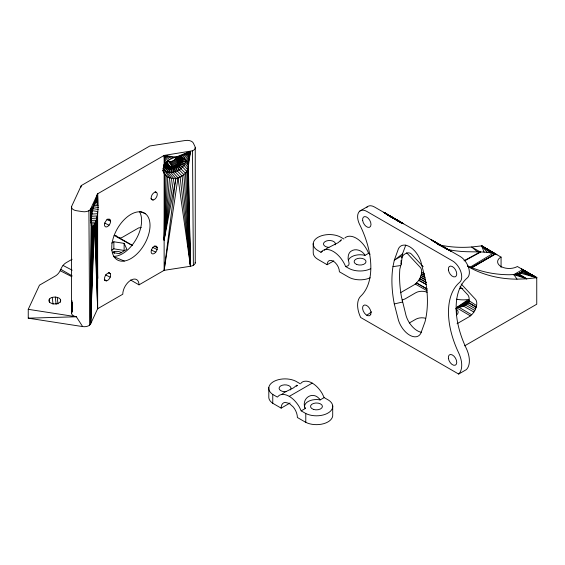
<?xml version="1.0" encoding="UTF-8"?>
<svg xmlns="http://www.w3.org/2000/svg" width="565" height="565" viewBox="0 0 565 565"><rect width="100%" height="100%" fill="white"/><g stroke="black" fill="none" stroke-linecap="round" stroke-linejoin="round"><path stroke-width="0.85" d="M72.115 259.25L66.091 262.732A8.659 5 -60 0 0 60.787 269.328L60.173 270.692A8.659 5 -60 0 1 55.483 275.925L39.458 285.177L28.25 309.33L28.25 318.173L82.631 326.584A6.497 3.75 0 0 0 89.637 325.108L90.591 323.929L91.198 223.676L90.591 209.008L97.646 193.802L164.133 155.417L192.51 150.791A6.497 3.75 0 0 0 195.059 146.752L193.378 143.129A6.497 3.75 0 0 0 185.419 140.48L149.859 145.975L81.289 185.567L71.762 206.098A6.497 3.75 0 0 0 76.36 210.689L82.631 211.656A6.497 3.75 0 0 0 90.591 209.008L93.359 207.207L97.646 193.802C98.07 204.834 99.419 217.864 92.83 227.511L91.933 227.066L91.353 225.138L90.591 209.008L93.924 205.512L97.646 193.802L97.646 204.092M97.646 211.811L97.646 308.73L90.591 323.929L91.353 225.138M91.113 225.145L94.51 225.308L90.591 323.929L91.601 226.275M401.03 260.557L401.221 264.032L399.829 269.081A108.268 62.51 60 0 0 401.44 296.823L406.115 315.856A17.324 10.001 60 0 0 421.285 332.269M177.396 157.141C182.057 162.445 173.603 169.549 168.61 165.524L163.405 170.023L166.746 171.873L170.842 172.502L175.821 178.363L164.133 240.054L164.952 174.74C155.947 160.283 186.394 148.277 188.371 165.813L190.462 266.27L164.133 270.338L139.004 284.852L130.635 280.021M91.382 226.205L93.924 226.403L90.591 323.929L91.933 227.066M91.671 226.953L93.359 227.144L90.591 323.929L92.349 227.483M90.591 323.929L92.83 227.511M82.631 326.584L76.36 316.774A6.497 3.75 0 0 1 71.762 312.177L72.045 300.799M91.149 221.946L91.933 213.429L93.359 207.207M72.052 305.164L71.762 312.177L72.03 302.494M72.038 305.142L71.762 312.177L72.045 302.529M71.762 312.177L72.038 303.426M164.952 174.74L167.756 177.128L164.133 240.054L171.527 178.385L166.746 171.873L171.054 166.59L168.73 172.346L173.646 178.54L164.133 240.054L166.209 176.061L162.96 170.171M94.51 204.092L97.646 193.802L97.088 202.327L97.42 203.118M401.221 264.032L402.647 253.466L405.783 245.076M164.133 240.054L169.549 177.911L164.952 171.089L169.323 166.011L166.795 161.456M401.207 263.926L401.305 262.838M167.078 161.18L168.808 161.76L172.021 166.661L170.842 172.502C177.827 172.445 185.278 167.155 185.567 159.775L178.681 159.994L177.248 157.331M164.133 165.7L164.133 155.417L175.821 157.148L190.462 151.342L188.18 167.685L190.462 266.27A6.497 3.75 0 0 0 195.25 262.315M406.652 252.774L420.282 267.386A10.827 6.25 -60 0 1 421.652 272.196C421.208 277.281 418.34 282.182 414.011 284.915L400.43 292.755M95.4 202.192L97.088 202.327L96.672 201.917L97.646 193.802L95.097 202.99M164.133 173.427L164.133 270.338L175.821 178.363C181.45 177.452 186.874 173.42 188.18 167.685L184.812 163.518L178.681 161.682L176.181 157.713L176.442 156.851M164.133 270.338L178.003 177.862L173.017 172.325L173.017 166.576L169.775 161.83L168.808 161.76M81.289 185.567L80.922 187.276M173.017 172.325L174.02 166.35L170.778 161.745L169.775 161.83M95.662 202.249L96.191 201.889L97.646 193.802M392.972 266.652L394.292 260.211L398.459 248.713A17.324 10.001 60 0 1 409.66 246.757A17.324 10.001 60 0 1 420.861 261.644L425.035 277.959L426.356 285.925A108.268 62.51 60 0 1 425.035 321.711L420.861 333.209A17.324 10.001 60 0 1 409.66 335.158A17.324 10.001 60 0 1 398.459 320.277L394.292 303.956A108.268 62.51 60 0 1 392.972 266.652L400.592 265.529M461.174 283.962L475.398 299.21A10.827 6.25 -60 0 1 476.585 305.594C475.666 310.065 473.046 314.302 469.134 316.739L457.064 323.71M170.842 172.502L173.017 166.576M186.69 160.771L190.462 151.342L178.003 156.971M401.553 257.887L403.537 254.935A10.827 6.25 -60 0 1 411.341 254.017L423.192 266.722M168.038 160.057C166.929 161.724 166.993 164.196 168.61 165.524L162.868 168.349M170.778 161.745L174.472 160.036L176.181 157.713M168.73 172.346L172.021 166.661M340.285 241.086L341.232 239.906M166.746 171.873L170.143 166.371L164.952 171.089M185.433 159.45L190.462 151.342L180.115 157.119M183.886 158.384L190.462 151.342L188.18 163.998L185.567 159.775L178.773 160.827L176.831 157.515M324.508 250.196L324.995 249.695M300.933 383.261L302.169 382.117A20.135 11.625 60 0 1 322.311 393.749L324.162 397.598L327.149 399.328A16.279 9.4 0 0 1 328.752 412.584A16.279 9.4 0 0 1 305.785 413.509L301.194 410.861L299.344 407.005A20.135 11.625 60 0 0 279.202 395.38L277.351 397.096L272.761 394.448A16.279 9.4 0 0 1 274.364 381.184A16.279 9.4 0 0 1 297.331 382.11L300.319 383.833M178.731 156.788L177.424 157.91L174.988 156.844M325.963 248.875L338.16 242.682L341.246 239.899M281.963 394.285L284.492 392.322L293.468 387.894L296.879 385.175L296.3 386.156L297.642 385.379M402.577 253.798L394.292 260.211L402.167 255.67M182.1 157.6L190.462 151.342L187.615 162.303L186.499 160.135M366.791 315.27L371.636 311.831M163.405 170.023L169.323 166.011M163.624 167.756L168.038 164.916L166.894 162.55M179.578 156.851L177.424 157.91L178.003 158.518L180.941 156.625M438.341 244.673A270.677 156.272 -60 0 0 471.627 246.997L481.627 245.874L501.07 257.103L499.538 258.085A11.582 6.688 0 0 0 501.572 266.828A11.582 6.688 0 0 0 516.855 266.8L517.307 266.475L536.75 277.697L536.75 304.217L464.663 345.837M471.655 314.79L459.02 307.311L469.494 300.806M459.02 307.311L469.317 301.089M469.974 267.294L493.076 253.388L481.627 245.874L484.106 252.195M469.536 299.987L456.464 307.72L470.412 315.877M471.288 268.071L495.286 253.996L481.627 245.874L487.369 252.491M467.884 303.313L463.328 305.969L473.894 312.071M517.992 274.103L522.547 271.447L536.75 277.697L526.75 278.82L516.996 279.159A270.677 156.272 -60 0 1 467.481 266.249M111.609 243.077L113.869 241.778L124.13 243.367L126.878 249.292L119.37 253.629L112.527 252.569M111.609 250.154L113.869 248.847L124.13 250.436L124.13 243.367M94.51 225.308L97.646 308.73L122.775 294.224A11.477 6.625 -60 0 1 130.889 280.162A11.477 6.625 -60 0 1 139.004 284.852M359.785 211.098L367.441 206.677M343.88 239.009L340.935 237.307A16.244 9.379 0 0 0 317.968 237.307A16.244 9.379 0 0 0 317.968 250.57L320.913 252.265L322.347 251.439M313.222 243.621L313.222 252.456A16.244 9.379 0 0 0 317.968 259.406L327.156 264.717L333.823 260.861M320.913 252.265A20.573 11.879 60 0 1 345.646 266.553C352.108 265.515 347.291 260.861 348.181 257.011C348.238 254.872 349.099 252.682 350.837 251.354C355.498 247.809 362.433 250.521 365.018 255.366L368.613 253.29L370.089 254.137M471.824 267.542L495.286 253.996L471.62 267.386M409.3 322.989L415.791 319.246A8.659 5 0 0 1 425.572 318.25M289.273 396.376L312.24 383.112M268.806 387.625L268.806 396.461A16.279 9.4 0 0 0 272.761 403.283L281.158 408.135L290.05 403M461.443 306.689L468.314 302.72M517.964 274.089L522.547 271.447L517.243 274.498M516.241 275.077L518.508 273.764L526.75 278.82L513.896 274.597L516.996 279.159M463.646 305.82L466.704 304.062L465.186 304.952L474.826 310.517M521.693 272.316L517.872 274.519L521.693 272.316L536.75 277.697L521.439 268.862M301.194 410.861L305.213 408.544C300.651 398.028 313.596 390.041 320.143 399.921L324.162 397.598M458.66 374.058A21.654 12.501 60 0 0 458.611 352.73A70.378 40.631 60 0 1 459.663 282.323A12.995 7.5 60 0 0 460.835 271.744A12.995 7.5 60 0 0 452.537 260.903L366.791 211.395A12.995 7.5 60 0 0 358.493 212.659A12.995 7.5 60 0 0 359.665 224.588A70.378 40.631 60 0 1 360.717 296.215A21.654 12.501 60 0 0 360.668 317.481L458.66 374.058L466.316 369.637A21.654 12.501 60 0 0 466.266 348.308A70.378 40.631 60 0 1 467.319 277.902A12.995 7.5 60 0 0 468.491 267.33A12.995 7.5 60 0 0 460.193 256.482L374.447 206.981A12.995 7.5 60 0 0 366.523 207.645M461.181 306.781L468.004 302.854M468.265 302.897L466.732 303.772L475.603 308.886M518.041 274.421C519.581 273.566 524.701 271.56 521.954 269.201L536.75 277.697L520.337 273.107L514.821 274.512L509.34 274.745A270.677 156.272 -60 0 1 467.417 265.79M513.324 274.88L522.448 269.675L536.75 277.697L522.809 270.55M516.212 275.07L518.508 273.764M464.642 260.818L480.766 251.976M464.02 260.762L480.208 251.948L471.627 246.997L477.482 251.835M112.407 252.343L114.102 251.658A5.954 3.439 0 0 1 121.496 252.802M163.624 166.061L167.614 164.217L163.751 164.916M182.417 157.374L178.427 159.217L184.607 158.101M178.003 158.518L181.782 157.268M163.497 166.421L168.038 164.916M164.005 164.457L167.353 163.44L165.637 163.49M178.681 159.994L184.543 158.214M402.019 300.114L405.07 298.913L415.791 292.727A8.659 5 0 0 1 425.572 291.731L427.119 292.267M394.292 303.956L402.584 302.007M457.523 307.635C462.212 306.873 468.668 304.62 469.134 299.062A10.827 6.25 -60 0 0 467.742 294.789L460.044 286.533M165.566 162.868L167.268 162.607L165.616 162.402M141.264 227.504L138.651 227.907L122.633 237.159A8.659 5 -60 0 1 119.568 237.978M459.458 288.609L462.827 288.44M175.821 178.363L171.527 178.385L167.756 177.128M91.608 214.064L97.42 213.725L97.646 278.439L95.097 223.888L90.845 223.811M91.233 216.282L97.088 215.964L97.646 278.439L95.662 222.186L90.577 222.229M91.622 218.387L96.672 218.168L97.646 278.439L96.191 220.265L90.273 220.428M104.546 280.028L106.503 280.84A4.329 2.5 -60 0 0 109.9 277.832A4.329 2.5 -60 0 0 110.203 273.615L108.424 272.457M28.25 318.173L76.36 316.774L28.25 309.33M178.681 161.682L185.377 161.647L188.371 165.813M96.191 201.889L96.672 201.917M92.83 209.135L90.591 209.008L91.198 219.99M55.292 297.063L57.284 297.374A5.954 3.439 0 0 1 58.732 303.059A5.954 3.439 0 0 1 49.12 301.569A5.954 3.439 0 0 1 55.292 297.063L56.126 304.38M448.914 250.316L451.004 251.178L431.102 239.687M178.773 160.827L185.377 161.647M175.757 158.546L178.427 162.543L184.812 163.518M93.677 203.654L97.717 204.283M93.19 205.017L98.183 205.801M93.296 206.755L98.338 207.546M92.356 208.57L98.183 209.481M92.06 210.653L97.717 211.529M173.646 157.642L164.133 155.417L164.952 164.133M304.556 406.419A11.907 6.879 0 0 1 319.55 399.78L320.143 399.921M175.185 159.33L178.003 163.377L183.886 165.34L187.615 169.557L190.462 266.27L178.003 177.862M496.939 254.716C488.315 251.291 478.64 252.061 469.529 251.757A270.677 156.272 -60 0 1 446.802 249.271M171.527 158.447L164.133 155.417L166.209 162.423M113.657 256.616L124.342 261.044M140.487 211.635L145.551 213.824A27.071 15.629 -60 0 1 134.209 256.341A27.071 15.629 -60 0 1 112.901 239.32A27.071 15.629 -60 0 1 145.551 213.824M516.354 274.286L526.75 278.82L518.169 273.87M105.443 274.865L110.203 277.147M152.388 247.237L157.098 249.511M104.631 223.041L109.087 225.202M151.3 249.984L155.756 252.145M402.993 223.472L383.635 212.285L403.537 223.775M106.764 219.333L110.613 221.254A4.329 2.5 -60 0 1 106.178 226.975A4.329 2.5 -60 0 1 105.726 221.24A4.329 2.5 -60 0 1 110.571 220.668L110.613 221.254M424.605 275.367L421.469 273.771L424.322 275.416M107.527 219.114L110.571 220.668M154.196 246.058L157.239 247.611M178.427 162.543L183.886 165.34M424.824 277.33L421.073 275.409L424.824 277.577M60.173 270.692L71.797 276.673M63.026 265.444L72.186 270.19M425.636 279.76L420.48 277.062L425.636 280.042M426.363 282.246L419.703 278.693L426.363 282.535M108.713 272.803L110.203 273.615M150.947 198.795L153.179 200.003M104.278 279.626L106.503 280.84M426.307 284.357L418.771 280.247L426.307 284.591M436.992 243.586L439.302 244.857M440.834 245.711L449.288 250.394M174.472 160.036L177.424 164.161L182.636 167.049L186.69 171.379L190.462 266.27L180.115 177.057L175.199 171.824L174.02 166.35M132.443 245.613L114.116 235.428A8.659 5 -60 0 1 116.715 236.029M436.505 243.218L434.986 242.371L435.46 242.731M438.03 244.066L449.436 250.429M155.093 191.627L156.569 192.446M427.062 288.899L416.532 282.966L427.062 289.026M522.272 269.477L536.75 277.697M415.289 284.054L427.105 290.77M436.936 243.579L441.378 246.107M442.854 246.954L444.337 247.802M445.82 248.642L447.296 249.49M432.26 240.407L451.004 251.178L431.815 240.118M467.94 302.466L476.196 307.233L468.18 302.077M345.646 266.553L348.591 268.248A16.244 9.379 0 0 0 370.746 268.686M117.329 236.686L131.723 244.998M60.787 269.328L72.151 275.889M332.707 405.769L332.707 414.604A16.279 9.4 0 0 1 323.731 423.672A16.279 9.4 0 0 1 305.785 422.352L297.388 417.507A11.477 6.625 60 0 0 293.327 407.047L289.273 403.445L285.212 402.358A11.477 6.625 60 0 0 281.158 408.135M496.451 254.462L481.627 245.874L490.392 252.887M387.519 214.961L391.333 217.172M392.859 218.062L397.435 220.71M421.652 272.196L424.442 273.813M383.635 212.285L402.57 223.267M386.559 214.128L401.821 222.984M384.793 213.005L401.962 223.02L384.228 212.638M386.1 213.909L401.567 222.921L386.545 214.128M495.766 254.165L481.627 245.874L495.901 254.215M401.305 222.921L393.989 218.627L395.415 219.481M396.877 220.343L401.249 222.921M389.928 216.43L391.411 217.32M468.865 300.594L476.585 305.594M455.595 308.638L457.325 310.065A8.659 5 0 0 1 456.569 315.044M432.451 240.535L434.485 241.982M384.956 213.111L386.672 214.326M169.549 159.535L164.133 155.417L167.756 160.877M178.003 163.377L182.636 167.049M173.653 160.651L176.718 164.867L185.433 173.088L190.462 266.27L182.1 175.969L177.311 171.018L174.988 165.983L171.774 161.519M172.742 161.152L179.296 169.931L183.886 174.634L190.462 266.27M177.424 164.161L181.082 168.596M92.349 211.232L90.591 209.008L91.353 217.878M305.213 408.544L304.966 407.57M167 162.416L168.61 165.524M176.718 164.867L179.296 169.931M162.861 170.15L163.596 171.711M162.995 170.955L164.055 173.229M91.933 213.429L90.591 209.008L91.601 215.668M175.899 165.481L177.311 171.018M114.102 251.658L114.292 253.388M52.255 297.374L53.032 304.281M57.284 297.374L57.941 304.019M49.374 299.033L49.579 302.367M174.988 165.983L175.199 171.824M95.097 223.888L97.646 308.73M60.526 299.598L60.575 302.169M192.51 150.791L193.378 265.296M88.91 210.689L89.637 325.108M456.562 315.298L456.365 307.727L468.392 299.485L465.002 299.824A20.029 11.561 0 0 1 456.4 299.175M501.07 257.103L501.07 267.365M319.55 399.144L319.55 399.78M305.785 413.509L305.785 422.352M272.761 394.448L272.761 403.283M195.25 147.394L195.25 262.972M113.869 241.778L113.869 248.847M71.564 206.741L71.564 313.476M139.442 211.621A27.071 15.629 -60 0 1 136.003 239.447A27.071 15.629 -60 0 1 113.629 256.341M106.022 280.854A4.329 2.5 -60 0 1 105.21 275.995A4.329 2.5 -60 0 1 109.9 273.283M286.582 391.594A5.954 3.439 0 0 1 279.089 388.275A5.954 3.439 0 0 1 286.582 384.956A5.954 3.439 0 0 1 290.198 389.998M344.883 237.943A20.573 11.879 60 0 1 368.613 253.29M348.337 260.444A11.907 6.879 0 0 1 365.018 255.366M328.929 247.364A5.954 3.439 0 0 1 323.561 243.437A5.954 3.439 0 0 1 330.652 240.57A5.954 3.439 0 0 1 335.2 244.829M327.156 264.717A8.659 5 60 0 1 333.279 261.178A8.659 5 60 0 1 339.403 271.786L348.591 277.09A16.244 9.379 0 0 0 370.181 277.796M151.568 249.73L151.342 250.415A4.329 2.5 -60 0 0 151.568 253.268L151.879 253.593A4.329 2.5 -60 0 0 156.449 251.107A4.329 2.5 -60 0 0 156.053 246.072A4.329 2.5 -60 0 0 151.568 249.73M370.746 314.359L370.435 314.945A5.954 3.439 60 0 1 363.274 311.047A5.954 3.439 60 0 1 366.304 305.298A5.954 3.439 60 0 1 370.746 314.359M389.596 216.042L387.406 214.749L389.589 216.042M392.527 217.765L391.065 216.904L392.506 217.765M151.208 198.428L151.159 197.842A4.329 2.5 -60 0 1 155.594 192.121A4.329 2.5 -60 0 1 156.053 197.856A4.329 2.5 -60 0 1 151.208 198.428M362.645 220.456A5.954 3.439 60 0 0 369.496 227.292A5.954 3.439 60 0 0 368.232 218.267A5.954 3.439 60 0 0 362.645 220.456M448.391 269.957A5.954 3.439 60 0 0 455.242 276.801A5.954 3.439 60 0 0 453.978 267.775A5.954 3.439 60 0 0 448.391 269.957M448.391 358.365A5.954 3.439 60 0 0 455.242 365.202A5.954 3.439 60 0 0 453.978 356.176A5.954 3.439 60 0 0 448.391 358.365M313.49 409.399A5.954 3.439 0 0 0 322.424 406.419A5.954 3.439 0 0 0 313.49 403.445A5.954 3.439 0 0 0 313.49 409.399M356.656 264.434A5.954 3.439 0 0 0 366.007 261.92A5.954 3.439 0 0 0 357.56 258.502A5.954 3.439 0 0 0 356.656 264.434"/></g></svg>
